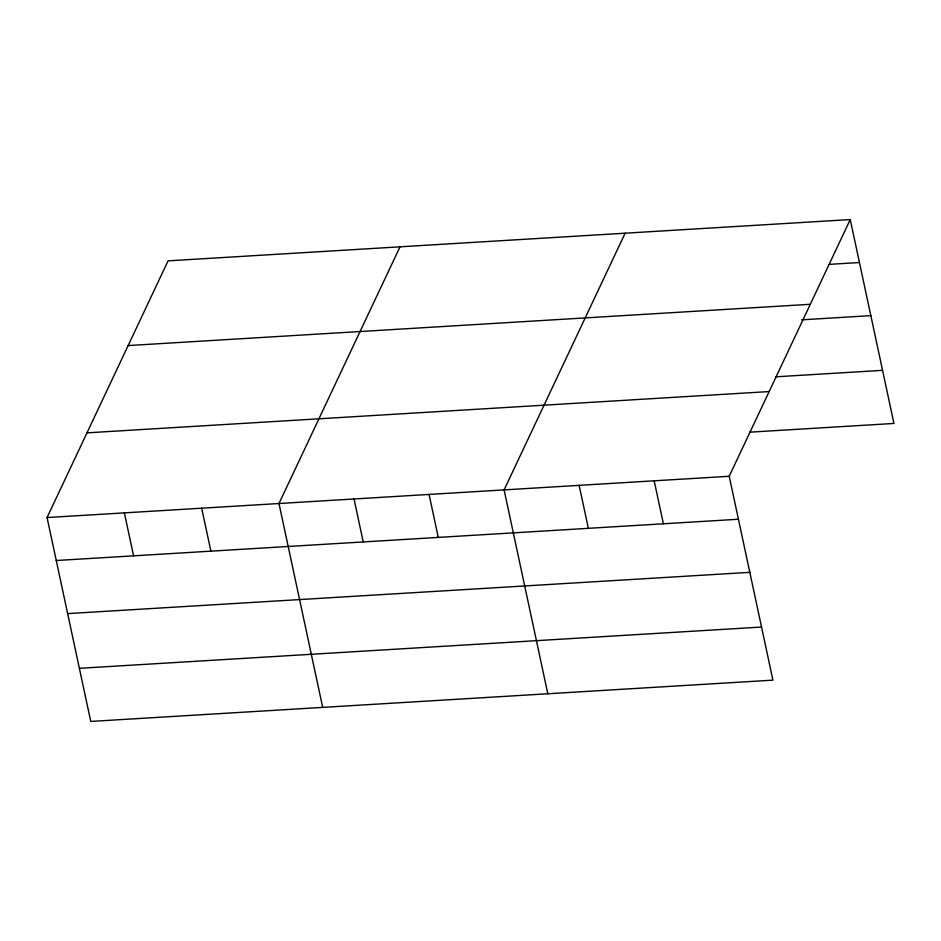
<?xml version="1.0" encoding="UTF-8"?>
<svg xmlns="http://www.w3.org/2000/svg" width="941" height="941" viewBox="0 0 941 941"><rect width="100%" height="100%" fill="white"/><g stroke="black" fill="none" stroke-linecap="round" stroke-linejoin="round"><path stroke-width="1.41" d="M850.241 219.571L729.216 476.275L772.926 680.143L90.759 721.429L47.05 517.55L168.074 260.857L850.241 219.571L893.95 423.45L749.648 432.178M400.007 246.824L278.983 503.517L322.692 707.385M625.13 233.203L504.105 489.896L547.815 693.764M829.15 264.374L859.451 262.539M128.129 345.57L810.307 304.284M801.567 319.834L870.837 315.635M775.784 376.812L882.564 370.342M86.984 432.848L769.162 391.562M47.05 517.55L729.216 476.275M56.26 560.518L738.438 519.244M67.646 613.614L749.812 572.34M79.373 668.322L761.54 627.047M654.183 480.816L663.393 523.784M579.138 485.356L588.36 528.324M429.061 494.437L438.283 537.405M354.028 498.977L363.238 541.945M201.68 508.199L210.89 551.167M124.365 512.88L133.575 555.837"/></g></svg>
